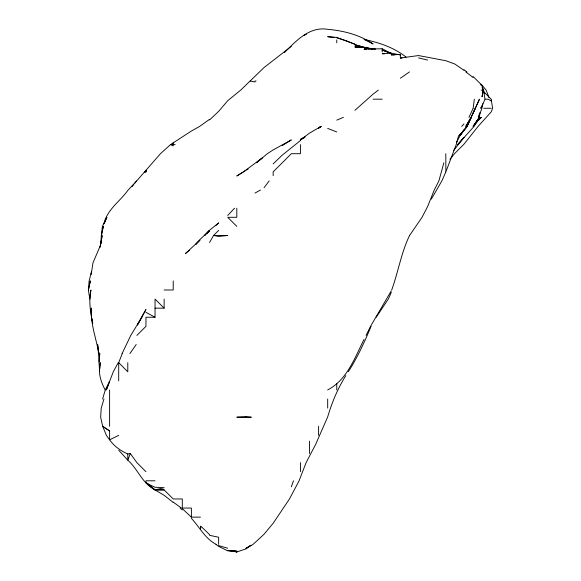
<?xml version="1.0" encoding="UTF-8"?>
<svg xmlns="http://www.w3.org/2000/svg" width="581" height="581" viewBox="0 0 581 581"><rect width="100%" height="100%" fill="white"/><g stroke="black" fill="none" stroke-linecap="round" stroke-linejoin="round"><path stroke-width="0.87" d="M480.008 112.402L479.303 117.355L473.05 126.44L479.26 117.355L479.26 114.878M100.869 243.73L101.305 235.472L103.316 226.387L101.399 235.472L102.372 226.387L106.919 217.301L104.507 223.082M99.286 361.847L99.743 353.589L98.981 362.675L99.649 370.939M99.954 368.456L100.368 362.675C97.811 372.094 100.644 381.644 105.219 389.931M473.145 108.269L474.343 99.184M100.941 243.73L102.125 235.472L99.961 247.499M473.05 76.503L482.136 85.4L483.276 90.099L482.136 96.707L482.964 90.926M482.731 103.621L481.91 108.269L478.599 117.355L479.325 114.05M482.136 96.635L483.276 90.099M443.862 162.782L438.88 180.96L434.239 190.045L427.623 206.545L422.046 217.301L409.583 235.472M458.612 135.526L456.216 144.611L445.867 171.874L445.794 153.696M102.605 399.016L105.27 389.931L109.613 381.245L106.338 389.931L113.295 371.76L118.241 362.675M103.955 399.016L101.225 408.109L100.651 417.194L102.655 426.28L109.613 430.942L109.613 439.788C114.094 446.223 120.681 450.841 127.784 453.972L130.34 453.536L136.869 462.621L145.954 471.707M103.934 223.91C106.875 209.756 119.817 201.6 127.784 190.466M391.703 289.992C398.203 272.097 401.18 252.88 409.452 235.697L409.452 235.472M291.335 486.834L293.478 480.792M130.34 453.536L127.784 460.159C138.075 469.223 142.214 483.515 155.04 489.877L164.125 489.877L173.218 498.963L182.303 498.963L182.303 508.048L191.389 508.048L191.389 517.134L200.474 517.134M118.698 380.845L118.698 362.675L122.242 353.589M371.063 326.333C364.585 341.984 357.475 357.475 348.31 371.76M391.274 292.381L388.319 299.077L376.19 317.248M445.794 172.034L441.836 180.96L431.327 199.13M100.528 245.175L93.018 262.728L91.202 274.297L91.442 271.814L89.133 280.899L88.377 289.992L90.353 280.899L88.37 289.992L89.844 299.077L90.919 289.992C88.668 300.994 90.346 312.266 92.735 323.08M475.367 108.269L479.463 99.184L471.111 117.355L465.751 126.44L471.082 117.355L475.367 108.269L473.05 113.128M122.09 353.589L130.754 335.419L136.339 326.333M468.983 117.355L473.05 108.531M459.622 135.526L467.073 126.44L471.351 117.355L467.139 126.44L459.767 135.526L463.965 129.977L460.137 135.526L456.426 142.345M366.103 335.419L370.525 326.333L391.274 290.849M364.018 339.442C354.693 357.889 347.206 379.727 327.677 389.931M482.136 105.517L480.719 108.269L482.136 106.178L484.932 99.184L483.675 90.099L482.52 88.203M141.924 317.248L136.869 325.571L145.954 309.513L137.712 324.714M209.559 242.488L213.59 235.472L218.645 230.345M345.848 375.587C337.801 388.391 331.918 402.43 327.677 416.918L315.636 444.45L306.1 462.621L299.092 480.792L289.476 498.963L273.157 523.263L264.072 534.222L253.047 544.397L245.901 548.42L250.796 545.29M479.26 117.355L479.913 117.355L474.031 126.44L457.69 144.611L463.965 137.363L453.696 150.37M129.904 353.589L136.201 344.504M479.913 117.355L476.217 122.25L481.366 117.355L474.83 123.964M264.072 187.678L269.177 180.96M460.137 134.276L463.965 130.514L459.999 134.901L467.073 126.44M132.141 186.552L133.826 184.453M134.945 183.051L136.629 180.96L128.132 190.045M474.19 125.046L480.443 117.355L474.757 123.826M449.941 159.288L454.487 153.696L463.965 144.197L478.069 126.44L491.221 111.864L492.63 108.269L491.134 99.184L483.937 91.914M136.869 180.691L160.472 153.696L170.516 144.611L191.389 131.037L199.588 126.44L209.559 119.337M461.706 126.44L463.965 123.898M459.876 134.901L463.965 130.522M227.73 215.442L234.557 208.216M199.864 240.243L195.63 244.557L200.474 239.009L209.559 230.41L204.672 235.472L209.559 230.25L218.645 222.879L215.595 225.806M273.157 163.893L282.243 155.142L300.421 140.566M136.869 335.419L145.954 326.333L145.954 317.248L155.04 317.248L155.04 299.077L164.125 308.162L155.04 308.162M284.465 52.53C296.107 40.924 309.462 26.254 327.677 29.311C343.807 30.757 359.501 34.773 373.104 43.924L364.018 39.421C379.052 42.486 393.809 47.446 405.996 57.025M209.559 119.94L218.645 111.385L227.73 100.702L240.708 90.099L264.072 67.519L291.335 46.349M199.849 240.178L185.354 253.643L189.377 250.28M261.98 158.308L256.395 162.782L267.347 153.696L273.157 149.905L291.335 139.905L282.243 145.642M354.933 110.31L373.104 94.122L378.333 90.099M318.591 128.234L320.959 126.44L309.506 133.129L300.421 139.97L304.11 137.748M250.796 545.406L245.901 548.943L236.816 551.95L230.207 550.476L236.816 551.877L227.73 550.468L236.816 551.122L227.73 550.839L218.645 546.351L215.958 544.397M262.634 157.654L243.454 171.874L236.816 175.985L245.901 170.327M400.36 78.239L409.452 71.928M246.656 169.906L248.174 169.064M254.986 193.066L260.506 190.045M304.851 137.065L300.421 139.367L304.981 137.065M118.698 435.365L109.613 439.788L106.403 435.365L102.655 426.28M303.5 35.579L306.499 34.25M336.762 120.144L343.415 117.355M154.982 489.877L145.954 482.419L155.04 489.877L164.125 487.691L155.04 487.256L145.954 482.971L145.954 480.792L155.04 480.792M400.36 55.275L400.36 58.013L418.538 55.558L445.794 60.707L454.879 64.048L463.965 70.316M375.58 49.109L373.104 48.499L364.018 49.305L366.495 49.174M368.151 49.08L382.189 48.76L390.519 53.125M382.785 53.757L391.274 53.147L400.36 54.984M391.274 53.757L391.274 54.861L400.36 54.469M155.04 489.877L164.125 489.877M382.189 53.757L384.484 53.757M256.112 81.013L254.986 81.013L254.986 81.979L250.222 81.013M481.184 90.099L482.136 90.099M373.104 99.184L382.189 99.184M485.266 99.184L488.163 99.184L491.221 101.021L491.221 100.005M483.762 108.269L491.221 108.269M175.171 144.611L170.516 144.611L173.218 145.911L173.218 142.454M164.125 289.992L173.218 289.992L173.218 280.899M391.274 54.861L394.579 54.904M400.36 58.013L402.016 58.049M360.714 47.337L354.933 47.076L364.018 47.395L368.979 48.434M373.104 48.499L374.76 49.065L373.104 48.47L373.104 48.884L364.018 47.751L368.151 48.448M334.286 37.504L327.677 36.69L336.762 37.416L354.933 44.236L345.848 40.634L336.762 37.809M373.104 48.797L354.933 46.081L362.37 47.359M372.283 49.153L370.627 48.775M368.979 48.477L354.933 44.664L363.19 47.272M418.538 57.875L427.623 60.068M218.645 545.603L227.73 548.232M365.674 47.998L364.018 47.504L365.674 48.078M480.487 84.71L482.136 85.284L486.152 90.099L488.97 97.528M391.274 53.285L382.189 50.06L390.454 53.205M327.677 128.408L336.762 131.967M145.954 312.338L155.04 317.248M155.04 489.921L164.125 495.302L173.218 502.412M102.459 426.28L109.613 430.942M216.285 544.397C205.108 538.776 199.682 527.098 191.389 518.39M463.965 69.778L466.971 71.928M173.218 502.122L181.417 508.048M465.868 71.928L473.05 77.462M180.175 508.048L182.303 509.951M182.303 508.651L191.36 517.134M236.816 226.387L227.73 217.301L236.816 217.301L236.816 208.216M118.698 362.675L127.784 371.76L127.784 362.675M118.698 450.202L127.784 460.159L127.784 453.972M483.857 92.197L485.004 93.592M482.448 88.414L483.08 90.099M92.735 323.029L91.442 317.248L91.37 308.162C90.396 323.748 96.163 338.505 98.93 353.589L98.697 351.941M98.465 350.285L97.644 344.504L99.191 361.847M91.37 308.162L91.442 315.636M482.136 86.736L482.136 87.578M382.189 48.76L382.189 51.978M336.762 39.929L336.762 42.834M336.762 383.75L336.762 389.931M327.677 399.016L327.677 408.109M318.591 426.28L318.591 435.365M309.506 441.153L309.506 453.536M300.421 144.611L300.421 153.696L291.335 153.696L273.157 171.874L273.157 175.702M300.421 462.621L300.421 471.707M236.816 551.434L236.816 551.95M218.645 544.397L218.645 537.243L209.559 535.312L209.559 534.578L200.881 526.226L200.474 529.516L200.474 526.226M164.125 299.077L164.125 308.162M109.613 389.931L109.613 426.28M209.559 230.693L207.402 233.083L209.559 230.693M320.959 126.44L318.591 128.045L321.046 126.44M227.73 235.472L218.645 236.46L213.59 235.472L227.73 235.472M245.901 416.802L236.816 417.194L251.319 417.194L245.901 416.802M145.954 171.874L144.582 171.874L145.954 171.874L145.954 170.32L145.954 171.874"/></g></svg>
